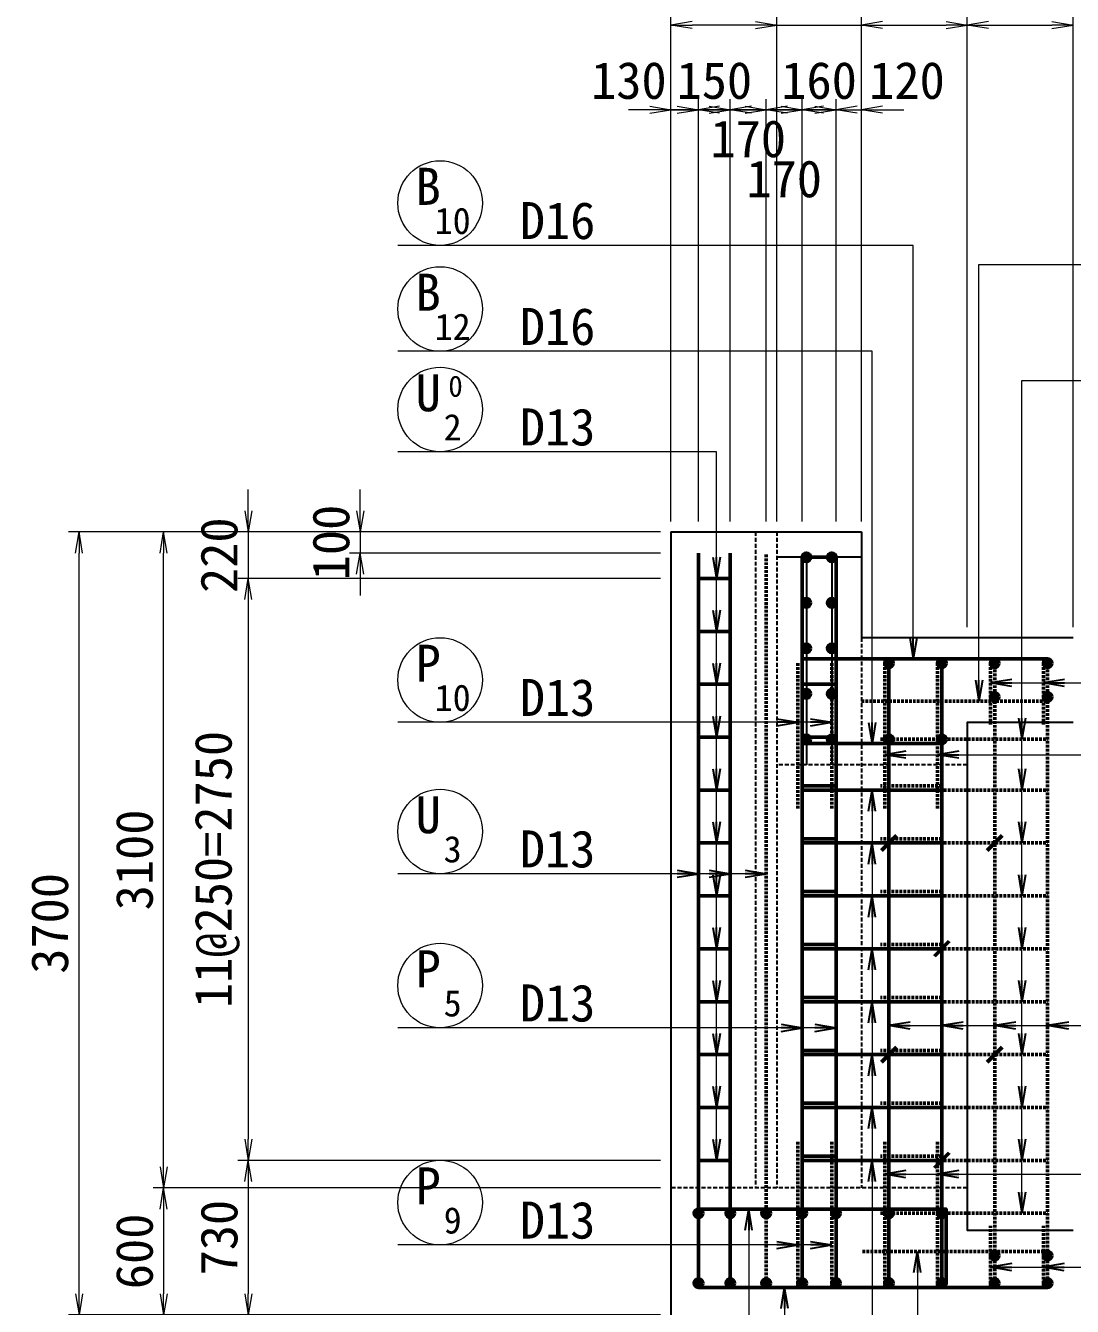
# Model space of a CAD drawing. Header units: millimetres. Extents: x 169470 to 758170, y -17820 to 11880.
# Drawn here: x 531808 to 536755, y 741 to 6794 of the extents above; entities that cross this region are included whole.
import ezdxf
from ezdxf.enums import TextEntityAlignment as Align

# ---------------------------------------------------------------- set-up
doc = ezdxf.new("R2010")
doc.units = ezdxf.units.MM
doc.header["$LTSCALE"] = 50
doc.header["$PDSIZE"] = 300
doc.linetypes.add('DASHED2', pattern=[0.375, 0.25, -0.125])
doc.layers.get('Defpoints').update_dxf_attribs({"color": 151})
for name, color, linetype, lineweight in [('D-STR', 1, 'Continuous', 25), ('D-STR-DIM', 7, 'Continuous', 13), ('D-STR-HTXT', 7, 'Continuous', 13), ('D-STR-STR1', 2, 'Continuous', 50), ('D-STR-STR2', 6, 'Continuous', 50), ('D-STR-STR3', 4, 'Continuous', 50), ('D-STR-TXT', 7, 'Continuous', 13)]:
    doc.layers.add(name, color=color, linetype=linetype, lineweight=lineweight)
doc.styles.add('YOKO_GOTHIC', font='MS Gothic.ttf')
doc.dimstyles.new('S50', dxfattribs={"dimscale": 50, "dimtxt": 3.5, "dimasz": 2, "dimexe": 1, "dimexo": 1, "dimgap": 1, "dimtad": 1, "dimdec": 0, "dimzin": 1, "dimdsep": 46, "dimtxsty": 'YOKO_GOTHIC', "dimblk": 'OPEN', "dimcen": 0, "dimclrd": 256, "dimclre": 256, "dimclrt": 256, "dimaunit": 1, "dimadec": 3, "dimazin": 0, "dimtfac": 1, "dimtdec": 0, "dimtix": 1, "dimtmove": 2, "dimatfit": 3, "dimldrblk": 'OPEN', "dimfxl": 1, "dimlwd": -1, "dimlwe": -1, "dimarcsym": 2})

# ---------------------------------------------------------------- blocks, each defined once
blk = doc.blocks.new('B')
at = {"layer": 'D-STR-STR2', "lineweight": 50}
for radius in [20, 10]:
    blk.add_circle((5866.7, 22812.3), radius, dxfattribs=at)
blk = doc.blocks.new('_Open')
at = {"color": 0, "linetype": 'ByBlock', "lineweight": -2}
for p, q in [((-1, 0.167), (0, 0)), ((-1, -0.167), (0, 0)), ((0, 0), (-1, 0))]:
    blk.add_line(p, q, dxfattribs=at)
blk = doc.blocks.new('*D2938')
at = {"layer": 'D-STR-DIM', "ltscale": 1500, "transparency": 16777216}
for p, q in [((533389.5, 4501), (533389.5, 4601)), ((534808.1, 4401), (533339.5, 4401)), ((533389.5, 4401), (533389.5, 4301)), ((534808.1, 4301), (533339.5, 4301)), ((533389.5, 4201), (533389.5, 4101))]:
    blk.add_line(p, q, dxfattribs=at)
at = {"layer": 'Defpoints', "color": 0, "ltscale": 1500, "transparency": 16777216}
for p in [(534858.1, 4401), (533389.5, 4301), (534858.1, 4301)]:
    blk.add_point(p, dxfattribs=at)
at = {"layer": 'D-STR-DIM', "ltscale": 1500, "transparency": 16777216, "xscale": 100, "yscale": 100, "zscale": 100}
for p, rotation in [((533389.5, 4401), 270), ((533389.5, 4301), 90)]:
    blk.add_blockref('_Open', p, dxfattribs=dict(at, rotation=rotation))
at = {"layer": 'D-STR-DIM', "ltscale": 1500, "transparency": 16777216, "insert": (533252, 4351), "char_height": 175, "attachment_point": 5, "rotation": 90, "style": 'YOKO_GOTHIC'}
blk.add_mtext('100', dxfattribs=at)
blk = doc.blocks.new('*D2939')
at = {"layer": 'D-STR-DIM', "ltscale": 1500, "transparency": 16777216}
for p, q in [((532860.7, 4501), (532860.7, 4601)), ((534808.1, 4401), (532810.7, 4401)), ((532860.7, 4401), (532860.7, 4181)), ((534808.1, 4181), (532810.7, 4181)), ((532860.7, 4081), (532860.7, 3981))]:
    blk.add_line(p, q, dxfattribs=at)
at = {"layer": 'Defpoints', "color": 0, "ltscale": 1500, "transparency": 16777216}
for p in [(534858.1, 4401), (532860.7, 4181), (534858.1, 4181)]:
    blk.add_point(p, dxfattribs=at)
at = {"layer": 'D-STR-DIM', "ltscale": 1500, "transparency": 16777216, "xscale": 100, "yscale": 100, "zscale": 100}
for p, rotation in [((532860.7, 4401), 270), ((532860.7, 4181), 90)]:
    blk.add_blockref('_Open', p, dxfattribs=dict(at, rotation=rotation))
at = {"layer": 'D-STR-DIM', "ltscale": 1500, "transparency": 16777216, "insert": (532723.2, 4291), "char_height": 175, "attachment_point": 5, "rotation": 90, "style": 'YOKO_GOTHIC'}
blk.add_mtext('220', dxfattribs=at)
blk = doc.blocks.new('*D2940')
at = {"layer": 'D-STR-DIM', "ltscale": 1500, "transparency": 16777216}
for p, q in [((534808.1, 4181), (532810.7, 4181)), ((532860.7, 4081), (532860.7, 1531)), ((534808.1, 1431), (532810.7, 1431))]:
    blk.add_line(p, q, dxfattribs=at)
at = {"layer": 'Defpoints', "color": 0, "ltscale": 1500, "transparency": 16777216}
for p in [(534858.1, 4181), (532860.7, 1431), (534858.1, 1431)]:
    blk.add_point(p, dxfattribs=at)
at = {"layer": 'D-STR-DIM', "ltscale": 1500, "transparency": 16777216, "xscale": 100, "yscale": 100, "zscale": 100}
for p, rotation in [((532860.7, 4181), 90), ((532860.7, 1431), 270)]:
    blk.add_blockref('_Open', p, dxfattribs=dict(at, rotation=rotation))
at = {"layer": 'D-STR-DIM', "ltscale": 1500, "transparency": 16777216, "insert": (532713.9, 2806), "char_height": 175, "attachment_point": 5, "rotation": 90, "style": 'YOKO_GOTHIC'}
blk.add_mtext('11@250=2750', dxfattribs=at)
blk = doc.blocks.new('*D2941')
at = {"layer": 'D-STR-DIM', "ltscale": 1500, "transparency": 16777216}
for p, q in [((534808.1, 1431), (532810.7, 1431)), ((532860.7, 1331), (532860.7, 801)), ((534808.1, 701), (532810.7, 701))]:
    blk.add_line(p, q, dxfattribs=at)
at = {"layer": 'Defpoints', "color": 0, "ltscale": 1500, "transparency": 16777216}
for p in [(534858.1, 1431), (532860.7, 701), (534858.1, 701)]:
    blk.add_point(p, dxfattribs=at)
at = {"layer": 'D-STR-DIM', "ltscale": 1500, "transparency": 16777216, "xscale": 100, "yscale": 100, "zscale": 100}
for p, rotation in [((532860.7, 1431), 90), ((532860.7, 701), 270)]:
    blk.add_blockref('_Open', p, dxfattribs=dict(at, rotation=rotation))
at = {"layer": 'D-STR-DIM', "ltscale": 1500, "transparency": 16777216, "insert": (532723.2, 1066), "char_height": 175, "attachment_point": 5, "rotation": 90, "style": 'YOKO_GOTHIC'}
blk.add_mtext('730', dxfattribs=at)
blk = doc.blocks.new('*D2942')
at = {"layer": 'D-STR-DIM', "ltscale": 1500, "transparency": 16777216}
for p, q in [((534808.1, 4401), (532410.7, 4401)), ((532460.7, 1401), (532460.7, 4301)), ((534808.1, 1301), (532410.7, 1301))]:
    blk.add_line(p, q, dxfattribs=at)
at = {"layer": 'Defpoints', "color": 0, "ltscale": 1500, "transparency": 16777216}
for p in [(532460.7, 4401), (534858.1, 4401), (534858.1, 1301)]:
    blk.add_point(p, dxfattribs=at)
at = {"layer": 'D-STR-DIM', "ltscale": 1500, "transparency": 16777216, "xscale": 100, "yscale": 100, "zscale": 100}
for p, rotation in [((532460.7, 4401), 90), ((532460.7, 1301), 270)]:
    blk.add_blockref('_Open', p, dxfattribs=dict(at, rotation=rotation))
at = {"layer": 'D-STR-DIM', "ltscale": 1500, "transparency": 16777216, "insert": (532323.2, 2851), "char_height": 175, "attachment_point": 5, "rotation": 90, "style": 'YOKO_GOTHIC'}
blk.add_mtext('3100', dxfattribs=at)
blk = doc.blocks.new('*D2943')
at = {"layer": 'D-STR-DIM', "ltscale": 1500, "transparency": 16777216}
for p, q in [((534808.1, 1301), (532410.7, 1301)), ((532460.7, 1201), (532460.7, 801)), ((534808.1, 701), (532410.7, 701))]:
    blk.add_line(p, q, dxfattribs=at)
at = {"layer": 'Defpoints', "color": 0, "ltscale": 1500, "transparency": 16777216}
for p in [(534858.1, 1301), (532460.7, 701), (534858.1, 701)]:
    blk.add_point(p, dxfattribs=at)
at = {"layer": 'D-STR-DIM', "ltscale": 1500, "transparency": 16777216, "xscale": 100, "yscale": 100, "zscale": 100}
for p, rotation in [((532460.7, 1301), 90), ((532460.7, 701), 270)]:
    blk.add_blockref('_Open', p, dxfattribs=dict(at, rotation=rotation))
at = {"layer": 'D-STR-DIM', "ltscale": 1500, "transparency": 16777216, "insert": (532323.2, 1001), "char_height": 175, "attachment_point": 5, "rotation": 90, "style": 'YOKO_GOTHIC'}
blk.add_mtext('600', dxfattribs=at)
blk = doc.blocks.new('*D2944')
at = {"layer": 'D-STR-DIM', "ltscale": 1500, "transparency": 16777216}
for p, q in [((534808.1, 4401), (532010.7, 4401)), ((532060.7, 801), (532060.7, 4301)), ((534808.1, 701), (532010.7, 701))]:
    blk.add_line(p, q, dxfattribs=at)
at = {"layer": 'Defpoints', "color": 0, "ltscale": 1500, "transparency": 16777216}
for p in [(532060.7, 4401), (534858.1, 4401), (534858.1, 701)]:
    blk.add_point(p, dxfattribs=at)
at = {"layer": 'D-STR-DIM', "ltscale": 1500, "transparency": 16777216, "xscale": 100, "yscale": 100, "zscale": 100}
for p, rotation in [((532060.7, 4401), 90), ((532060.7, 701), 270)]:
    blk.add_blockref('_Open', p, dxfattribs=dict(at, rotation=rotation))
at = {"layer": 'D-STR-DIM', "ltscale": 1500, "transparency": 16777216, "insert": (531923.2, 2551), "char_height": 175, "attachment_point": 5, "rotation": 90, "style": 'YOKO_GOTHIC'}
blk.add_mtext('3700', dxfattribs=at)
blk = doc.blocks.new('*D2889')
at = {"layer": 'D-STR-DIM', "ltscale": 1500, "transparency": 16777216}
for p, q in [((534858.1, 4451), (534858.1, 6446.2)), ((534988.1, 4451), (534988.1, 6446.2)), ((534758.1, 6396.2), (534658.1, 6396.2)), ((534858.1, 6396.2), (534988.1, 6396.2)), ((535088.1, 6396.2), (535188.1, 6396.2))]:
    blk.add_line(p, q, dxfattribs=at)
at = {"layer": 'Defpoints', "color": 0, "ltscale": 1500, "transparency": 16777216}
for p in [(534988.1, 6396.2), (534858.1, 4401), (534988.1, 4401)]:
    blk.add_point(p, dxfattribs=at)
at = {"layer": 'D-STR-DIM', "ltscale": 1500, "transparency": 16777216, "xscale": 100, "yscale": 100, "zscale": 100}
blk.add_blockref('_Open', (534858.1, 6396.2), dxfattribs=at)
at = {"layer": 'D-STR-DIM', "ltscale": 1500, "transparency": 16777216, "xscale": 100, "yscale": 100, "zscale": 100, "rotation": 180}
blk.add_blockref('_Open', (534988.1, 6396.2), dxfattribs=at)
at = {"layer": 'D-STR-DIM', "ltscale": 1500, "transparency": 16777216, "insert": (534659.1, 6533.7), "char_height": 175, "attachment_point": 5, "style": 'YOKO_GOTHIC'}
blk.add_mtext('130', dxfattribs=at)
blk = doc.blocks.new('*D2890')
at = {"layer": 'D-STR-DIM', "ltscale": 1500, "transparency": 16777216}
for p, q in [((534988.1, 4451), (534988.1, 6446.2)), ((535138.1, 4451), (535138.1, 6446.2)), ((534888.1, 6396.2), (534788.1, 6396.2)), ((534988.1, 6396.2), (535138.1, 6396.2)), ((535238.1, 6396.2), (535338.1, 6396.2))]:
    blk.add_line(p, q, dxfattribs=at)
at = {"layer": 'Defpoints', "color": 0, "ltscale": 1500, "transparency": 16777216}
for p in [(535138.1, 6396.2), (534988.1, 4401), (535138.1, 4401)]:
    blk.add_point(p, dxfattribs=at)
at = {"layer": 'D-STR-DIM', "ltscale": 1500, "transparency": 16777216, "xscale": 100, "yscale": 100, "zscale": 100}
blk.add_blockref('_Open', (534988.1, 6396.2), dxfattribs=at)
at = {"layer": 'D-STR-DIM', "ltscale": 1500, "transparency": 16777216, "xscale": 100, "yscale": 100, "zscale": 100, "rotation": 180}
blk.add_blockref('_Open', (535138.1, 6396.2), dxfattribs=at)
at = {"layer": 'D-STR-DIM', "ltscale": 1500, "transparency": 16777216, "insert": (535063.1, 6533.7), "char_height": 175, "attachment_point": 5, "style": 'YOKO_GOTHIC'}
blk.add_mtext('150', dxfattribs=at)
blk = doc.blocks.new('*D2891')
at = {"layer": 'D-STR-DIM', "ltscale": 1500, "transparency": 16777216}
for p, q in [((535138.1, 4451), (535138.1, 6446.2)), ((535308.1, 4451), (535308.1, 6446.2)), ((535038.1, 6396.2), (534938.1, 6396.2)), ((535138.1, 6396.2), (535308.1, 6396.2)), ((535408.1, 6396.2), (535508.1, 6396.2))]:
    blk.add_line(p, q, dxfattribs=at)
at = {"layer": 'Defpoints', "color": 0, "ltscale": 1500, "transparency": 16777216}
for p in [(535308.1, 6396.2), (535138.1, 4401), (535308.1, 4401)]:
    blk.add_point(p, dxfattribs=at)
at = {"layer": 'D-STR-DIM', "ltscale": 1500, "transparency": 16777216, "xscale": 100, "yscale": 100, "zscale": 100}
blk.add_blockref('_Open', (535138.1, 6396.2), dxfattribs=at)
at = {"layer": 'D-STR-DIM', "ltscale": 1500, "transparency": 16777216, "xscale": 100, "yscale": 100, "zscale": 100, "rotation": 180}
blk.add_blockref('_Open', (535308.1, 6396.2), dxfattribs=at)
at = {"layer": 'D-STR-DIM', "ltscale": 1500, "transparency": 16777216, "insert": (535223.1, 6258.2), "char_height": 175, "attachment_point": 5, "style": 'YOKO_GOTHIC'}
blk.add_mtext('170', dxfattribs=at)
blk = doc.blocks.new('*D2892')
at = {"layer": 'D-STR-DIM', "ltscale": 1500, "transparency": 16777216}
for p, q in [((535308.1, 4451), (535308.1, 6446.2)), ((535478.1, 4451), (535478.1, 6446.2)), ((535208.1, 6396.2), (535108.1, 6396.2)), ((535308.1, 6396.2), (535478.1, 6396.2)), ((535578.1, 6396.2), (535678.1, 6396.2))]:
    blk.add_line(p, q, dxfattribs=at)
at = {"layer": 'Defpoints', "color": 0, "ltscale": 1500, "transparency": 16777216}
for p in [(535478.1, 6396.2), (535308.1, 4401), (535478.1, 4401)]:
    blk.add_point(p, dxfattribs=at)
at = {"layer": 'D-STR-DIM', "ltscale": 1500, "transparency": 16777216, "xscale": 100, "yscale": 100, "zscale": 100}
blk.add_blockref('_Open', (535308.1, 6396.2), dxfattribs=at)
at = {"layer": 'D-STR-DIM', "ltscale": 1500, "transparency": 16777216, "xscale": 100, "yscale": 100, "zscale": 100, "rotation": 180}
blk.add_blockref('_Open', (535478.1, 6396.2), dxfattribs=at)
at = {"layer": 'D-STR-DIM', "ltscale": 1500, "transparency": 16777216, "insert": (535393.1, 6068.6), "char_height": 175, "attachment_point": 5, "style": 'YOKO_GOTHIC'}
blk.add_mtext('170', dxfattribs=at)
blk = doc.blocks.new('*D2893')
at = {"layer": 'D-STR-DIM', "ltscale": 1500, "transparency": 16777216}
for p, q in [((535478.1, 4451), (535478.1, 6446.2)), ((535638.1, 4451), (535638.1, 6446.2)), ((535378.1, 6396.2), (535278.1, 6396.2)), ((535478.1, 6396.2), (535638.1, 6396.2)), ((535738.1, 6396.2), (535838.1, 6396.2))]:
    blk.add_line(p, q, dxfattribs=at)
at = {"layer": 'Defpoints', "color": 0, "ltscale": 1500, "transparency": 16777216}
for p in [(535638.1, 6396.2), (535478.1, 4401), (535638.1, 4401)]:
    blk.add_point(p, dxfattribs=at)
at = {"layer": 'D-STR-DIM', "ltscale": 1500, "transparency": 16777216, "xscale": 100, "yscale": 100, "zscale": 100}
blk.add_blockref('_Open', (535478.1, 6396.2), dxfattribs=at)
at = {"layer": 'D-STR-DIM', "ltscale": 1500, "transparency": 16777216, "xscale": 100, "yscale": 100, "zscale": 100, "rotation": 180}
blk.add_blockref('_Open', (535638.1, 6396.2), dxfattribs=at)
at = {"layer": 'D-STR-DIM', "ltscale": 1500, "transparency": 16777216, "insert": (535558.1, 6533.7), "char_height": 175, "attachment_point": 5, "style": 'YOKO_GOTHIC'}
blk.add_mtext('160', dxfattribs=at)
blk = doc.blocks.new('*D4481')
at = {"layer": 'D-STR-DIM', "ltscale": 1500, "transparency": 16777216}
for p, q in [((535638.1, 4451), (535638.1, 6446.2)), ((535758.1, 4451), (535758.1, 6446.2)), ((535538.1, 6396.2), (535438.1, 6396.2)), ((535638.1, 6396.2), (535758.1, 6396.2)), ((535858.1, 6396.2), (535958.1, 6396.2))]:
    blk.add_line(p, q, dxfattribs=at)
at = {"layer": 'Defpoints', "color": 0, "ltscale": 1500, "transparency": 16777216}
for p in [(535758.1, 6396.2), (535638.1, 4401), (535758.1, 4401)]:
    blk.add_point(p, dxfattribs=at)
at = {"layer": 'D-STR-DIM', "ltscale": 1500, "transparency": 16777216, "xscale": 100, "yscale": 100, "zscale": 100}
blk.add_blockref('_Open', (535638.1, 6396.2), dxfattribs=at)
at = {"layer": 'D-STR-DIM', "ltscale": 1500, "transparency": 16777216, "xscale": 100, "yscale": 100, "zscale": 100, "rotation": 180}
blk.add_blockref('_Open', (535758.1, 6396.2), dxfattribs=at)
at = {"layer": 'D-STR-DIM', "ltscale": 1500, "transparency": 16777216, "insert": (535973.5, 6533.7), "char_height": 175, "attachment_point": 5, "style": 'YOKO_GOTHIC'}
blk.add_mtext('120', dxfattribs=at)
blk = doc.blocks.new('*D2894')
at = {"layer": 'D-STR-DIM', "ltscale": 1500, "transparency": 16777216}
for p, q in [((535358.1, 4451), (535358.1, 6846.2)), ((535758.1, 4451), (535758.1, 6846.2)), ((535258.1, 6796.2), (535158.1, 6796.2)), ((535358.1, 6796.2), (535758.1, 6796.2)), ((535858.1, 6796.2), (535958.1, 6796.2))]:
    blk.add_line(p, q, dxfattribs=at)
at = {"layer": 'Defpoints', "color": 0, "ltscale": 1500, "transparency": 16777216}
for p in [(535758.1, 6796.2), (535358.1, 4401), (535758.1, 4401)]:
    blk.add_point(p, dxfattribs=at)
at = {"layer": 'D-STR-DIM', "ltscale": 1500, "transparency": 16777216, "xscale": 100, "yscale": 100, "zscale": 100}
blk.add_blockref('_Open', (535358.1, 6796.2), dxfattribs=at)
at = {"layer": 'D-STR-DIM', "ltscale": 1500, "transparency": 16777216, "xscale": 100, "yscale": 100, "zscale": 100, "rotation": 180}
blk.add_blockref('_Open', (535758.1, 6796.2), dxfattribs=at)
at = {"layer": 'D-STR-DIM', "ltscale": 1500, "transparency": 16777216, "insert": (535558.1, 6933.7), "char_height": 175, "attachment_point": 5, "style": 'YOKO_GOTHIC'}
blk.add_mtext('400', dxfattribs=at)
blk = doc.blocks.new('*D4482')
at = {"layer": 'D-STR-DIM', "ltscale": 1500, "transparency": 16777216}
for p, q in [((534858.1, 4451), (534858.1, 6846.2)), ((535358.1, 4451), (535358.1, 6846.2)), ((535258.1, 6796.2), (534958.1, 6796.2))]:
    blk.add_line(p, q, dxfattribs=at)
at = {"layer": 'Defpoints', "color": 0, "ltscale": 1500, "transparency": 16777216}
for p in [(534858.1, 6796.2), (534858.1, 4401), (535358.1, 4401)]:
    blk.add_point(p, dxfattribs=at)
at = {"layer": 'D-STR-DIM', "ltscale": 1500, "transparency": 16777216, "xscale": 100, "yscale": 100, "zscale": 100, "rotation": 180}
blk.add_blockref('_Open', (534858.1, 6796.2), dxfattribs=at)
at = {"layer": 'D-STR-DIM', "ltscale": 1500, "transparency": 16777216, "xscale": 100, "yscale": 100, "zscale": 100}
blk.add_blockref('_Open', (535358.1, 6796.2), dxfattribs=at)
at = {"layer": 'D-STR-DIM', "ltscale": 1500, "transparency": 16777216, "insert": (535108.1, 6933.7), "char_height": 175, "attachment_point": 5, "style": 'YOKO_GOTHIC'}
blk.add_mtext('500', dxfattribs=at)
blk = doc.blocks.new('*D2895')
at = {"layer": 'D-STR-DIM', "ltscale": 1500, "transparency": 16777216}
for p, q in [((535758.1, 4451), (535758.1, 6846.2)), ((536258.1, 3951), (536258.1, 6846.2)), ((535858.1, 6796.2), (536158.1, 6796.2))]:
    blk.add_line(p, q, dxfattribs=at)
at = {"layer": 'Defpoints', "color": 0, "ltscale": 1500, "transparency": 16777216}
for p in [(536258.1, 6796.2), (535758.1, 4401), (536258.1, 3901)]:
    blk.add_point(p, dxfattribs=at)
at = {"layer": 'D-STR-DIM', "ltscale": 1500, "transparency": 16777216, "xscale": 100, "yscale": 100, "zscale": 100, "rotation": 180}
blk.add_blockref('_Open', (535758.1, 6796.2), dxfattribs=at)
at = {"layer": 'D-STR-DIM', "ltscale": 1500, "transparency": 16777216, "xscale": 100, "yscale": 100, "zscale": 100}
blk.add_blockref('_Open', (536258.1, 6796.2), dxfattribs=at)
at = {"layer": 'D-STR-DIM', "ltscale": 1500, "transparency": 16777216, "insert": (536008.1, 6933.7), "char_height": 175, "attachment_point": 5, "style": 'YOKO_GOTHIC'}
blk.add_mtext('500', dxfattribs=at)
blk = doc.blocks.new('*D2896')
at = {"layer": 'D-STR-DIM', "ltscale": 1500, "transparency": 16777216}
for p, q in [((534858.1, 4451), (534858.1, 7246.2)), ((536758.1, 3951), (536758.1, 7246.2)), ((534958.1, 7196.2), (536658.1, 7196.2))]:
    blk.add_line(p, q, dxfattribs=at)
at = {"layer": 'Defpoints', "color": 0, "ltscale": 1500, "transparency": 16777216}
for p in [(536758.1, 7196.2), (534858.1, 4401), (536758.1, 3901)]:
    blk.add_point(p, dxfattribs=at)
at = {"layer": 'D-STR-DIM', "ltscale": 1500, "transparency": 16777216, "xscale": 100, "yscale": 100, "zscale": 100, "rotation": 180}
blk.add_blockref('_Open', (534858.1, 7196.2), dxfattribs=at)
at = {"layer": 'D-STR-DIM', "ltscale": 1500, "transparency": 16777216, "xscale": 100, "yscale": 100, "zscale": 100}
blk.add_blockref('_Open', (536758.1, 7196.2), dxfattribs=at)
at = {"layer": 'D-STR-DIM', "ltscale": 1500, "transparency": 16777216, "insert": (535808.1, 7333.7), "char_height": 175, "attachment_point": 5, "style": 'YOKO_GOTHIC'}
blk.add_mtext('1900', dxfattribs=at)
blk = doc.blocks.new('*D2667')
at = {"layer": 'D-STR-DIM', "ltscale": 1500, "transparency": 16777216}
for p, q in [((536258.1, 3951), (536258.1, 6846.2)), ((536758.1, 3951), (536758.1, 6846.2)), ((536358.1, 6796.2), (536658.1, 6796.2))]:
    blk.add_line(p, q, dxfattribs=at)
at = {"layer": 'Defpoints', "color": 0, "ltscale": 1500, "transparency": 16777216}
for p in [(536758.1, 6796.2), (536258.1, 3901), (536758.1, 3901)]:
    blk.add_point(p, dxfattribs=at)
at = {"layer": 'D-STR-DIM', "ltscale": 1500, "transparency": 16777216, "xscale": 100, "yscale": 100, "zscale": 100, "rotation": 180}
blk.add_blockref('_Open', (536258.1, 6796.2), dxfattribs=at)
at = {"layer": 'D-STR-DIM', "ltscale": 1500, "transparency": 16777216, "xscale": 100, "yscale": 100, "zscale": 100}
blk.add_blockref('_Open', (536758.1, 6796.2), dxfattribs=at)
at = {"layer": 'D-STR-DIM', "ltscale": 1500, "transparency": 16777216, "insert": (536508.1, 6933.7), "char_height": 175, "attachment_point": 5, "style": 'YOKO_GOTHIC'}
blk.add_mtext('500', dxfattribs=at)

msp = doc.modelspace()

# ---------------------------------------------------------------- linework, layer by layer
at = {"layer": 'D-STR'}
for p, q in [((534858.08, 4401.01), (535758.08, 4401.01)), ((534858.08, 4401.01), (534858.08, 701.01)), ((535758.08, 4401.01), (535758.08, 3901.01)), ((536758.08, 3901.01), (535758.08, 3901.01))]:
    msp.add_line(p, q, dxfattribs=at)
at = {"layer": 'D-STR', "linetype": 'DASHED2', "ltscale": 1.5}
for p, q in [((535258.08, 4401.01), (535258.08, 1301.01)), ((535358.08, 4401.01), (535358.08, 1301.01)), ((535758.08, 3901.01), (535758.08, 1301.01)), ((536258.08, 3301.01), (535358.08, 3301.01)), ((536258.08, 1301.01), (534858.08, 1301.01))]:
    msp.add_line(p, q, dxfattribs=at)
at = {"layer": 'D-STR'}
msp.add_lwpolyline([(536758.08, 3501.01), (536258.08, 3501.01), (536258.08, 1101.01), (536758.08, 1101.01)], dxfattribs=at)
at = {"layer": 'D-STR-HTXT'}
for centre in [(533767.11, 5955.12), (533767.11, 5454.59), (533767.11, 4979.67), (533767.11, 3701.29), (533767.11, 2985.47), (533767.11, 2257.36), (533767.11, 1231.31)]:
    msp.add_circle(centre, 200, dxfattribs=at)
at = {"layer": 'D-STR-STR1'}
for p, q in [((534988.08, 851.01), (534988.08, 4301.01)), ((535138.08, 851.01), (535138.08, 4301.01)), ((535478.08, 851.01), (535478.08, 4281.01)), ((535478.08, 4281.01), (535638.08, 4281.01)), ((535638.08, 851.01), (535638.08, 4281.01)), ((534988.08, 4181.01), (535138.08, 4181.01)), ((534988.08, 3931.01), (535138.08, 3931.01)), ((535478.08, 3801.01), (536638.08, 3801.01)), ((535888.08, 851.01), (535888.08, 3781.01)), ((536138.08, 851.01), (536138.08, 3781.01)), ((534988.08, 3681.01), (535138.08, 3681.01)), ((535478.08, 3681.01), (535638.08, 3681.01)), ((534988.08, 3431.01), (535138.08, 3431.01)), ((535478.08, 3431.01), (535638.08, 3431.01)), ((536138.08, 3401.01), (535478.08, 3401.01)), ((534988.08, 3181.01), (535138.08, 3181.01)), ((535478.08, 3201.01), (535638.08, 3201.01)), ((536138.08, 3181.01), (535478.08, 3181.01)), ((534988.08, 2931.01), (535138.08, 2931.01)), ((535478.08, 2951.01), (535638.08, 2951.01)), ((536138.08, 2931.01), (535478.08, 2931.01)), ((534988.08, 2681.01), (535138.08, 2681.01)), ((535478.08, 2701.01), (535638.08, 2701.01)), ((536138.08, 2681.01), (535478.08, 2681.01)), ((534988.08, 2431.01), (535138.08, 2431.01)), ((535478.08, 2451.01), (535638.08, 2451.01)), ((536138.08, 2431.01), (535478.08, 2431.01)), ((534988.08, 2181.01), (535138.08, 2181.01)), ((535478.08, 2201.01), (535638.08, 2201.01)), ((536138.08, 2181.01), (535478.08, 2181.01)), ((535478.08, 1951.01), (535638.08, 1951.01)), ((534988.08, 1931.01), (535138.08, 1931.01)), ((536138.08, 1931.01), (535478.08, 1931.01)), ((535478.08, 1701.01), (535638.08, 1701.01)), ((534988.08, 1681.01), (535138.08, 1681.01)), ((536138.08, 1681.01), (535478.08, 1681.01)), ((534988.08, 1431.01), (535138.08, 1431.01)), ((535478.08, 1451.01), (535638.08, 1451.01)), ((536138.08, 1431.01), (535478.08, 1431.01)), ((536638.08, 831.01), (534988.08, 831.01))]:
    msp.add_line(p, q, dxfattribs=at)
at = {"layer": 'D-STR-STR1', "linetype": 'DASHED2'}
for p, q in [((535308.08, 851.01), (535308.08, 4301.01)), ((536388.08, 851.01), (536388.08, 3781.01)), ((536638.08, 851.01), (536638.08, 3781.01)), ((535758.08, 3601.01), (536638.08, 3601.01)), ((535848.08, 3421.01), (536638.08, 3421.01)), ((536138.08, 3201.01), (535848.08, 3201.01)), ((535848.08, 3181.01), (536638.08, 3181.01)), ((536138.08, 2951.01), (535848.08, 2951.01)), ((535848.08, 2931.01), (536638.08, 2931.01)), ((536138.08, 2701.01), (535848.08, 2701.01)), ((535848.08, 2681.01), (536638.08, 2681.01)), ((536138.08, 2451.01), (535848.08, 2451.01)), ((535848.08, 2431.01), (536638.08, 2431.01)), ((536138.08, 2201.01), (535848.08, 2201.01)), ((535848.08, 2181.01), (536638.08, 2181.01)), ((536138.08, 1951.01), (535848.08, 1951.01)), ((535848.08, 1931.01), (536638.08, 1931.01)), ((536138.08, 1701.01), (535848.08, 1701.01)), ((535848.08, 1681.01), (536638.08, 1681.01)), ((536138.08, 1451.01), (535848.08, 1451.01)), ((535848.08, 1431.01), (536638.08, 1431.01)), ((535848.08, 1181.01), (536638.08, 1181.01)), ((536638.08, 1001.01), (535758.08, 1001.01))]:
    msp.add_line(p, q, dxfattribs=at)
at = {"layer": 'D-STR-STR1'}
msp.add_lwpolyline([(536158.08, 851.01), (536158.08, 1201.01), (534988.08, 1201.01)], dxfattribs=at)
at = {"layer": 'D-STR-STR3', "linetype": 'DASHED2'}
for p, q in [((535458.08, 3781.01), (535458.08, 3091.01)), ((535618.08, 3781.01), (535618.08, 3091.01)), ((535868.08, 3781.01), (535868.08, 3091.01)), ((536118.08, 3781.01), (536118.08, 3091.01)), ((536368.08, 3781.01), (536368.08, 3491.01)), ((536618.08, 3781.01), (536618.08, 3491.01)), ((535458.08, 831.01), (535458.08, 1521.01)), ((535618.08, 831.01), (535618.08, 1521.01)), ((535868.08, 831.01), (535868.08, 1521.01)), ((536118.08, 831.01), (536118.08, 1521.01)), ((536368.08, 831.01), (536368.08, 1121.01)), ((536618.08, 831.01), (536618.08, 1121.01))]:
    msp.add_line(p, q, dxfattribs=at)
at = {"layer": 'D-STR-STR3'}
for p, q in [((535852.72, 2895.66), (535923.43, 2966.37)), ((536352.72, 2895.66), (536423.43, 2966.37)), ((536102.72, 2395.66), (536173.43, 2466.37)), ((535852.72, 1895.66), (535923.43, 1966.37)), ((536352.72, 1895.66), (536423.43, 1966.37)), ((536102.72, 1395.66), (536173.43, 1466.37))]:
    msp.add_line(p, q, dxfattribs=at)
at = {"layer": 'Defpoints'}
for p, q in [((535758.08, 4281.01), (535358.08, 4281.01)), ((535498.08, 4281.01), (535498.08, 3301.01)), ((535618.08, 4281.01), (535618.08, 3301.01))]:
    msp.add_line(p, q, dxfattribs=at)

# ---------------------------------------------------------------- block references
at = {"layer": 'D-STR-STR2'}
for p in [(529631.43, -18531.26), (529751.43, -18531.26), (529631.43, -18746.26), (529751.43, -18746.26), (529631.43, -18961.26), (529751.43, -18961.26), (530021.43, -19031.26), (530271.43, -19031.26), (530521.43, -19031.26), (530771.43, -19031.26), (529631.43, -19176.26), (529751.43, -19176.26), (530521.43, -19191.26), (530771.43, -19191.26), (529631.43, -19391.26), (529751.43, -19391.26), (530021.43, -19391.26), (530271.43, -19391.26), (529121.43, -21631.26), (529271.43, -21631.26), (529441.43, -21631.26), (529611.43, -21631.26), (529771.43, -21631.26), (530021.43, -21631.26), (530271.43, -21631.26), (530521.43, -21831.26), (530771.43, -21831.26), (529121.43, -21961.26), (529271.43, -21961.26), (529441.43, -21961.26), (529611.43, -21961.26), (529771.43, -21961.26), (530021.43, -21961.26), (530271.43, -21961.26), (530521.43, -21961.26), (530771.43, -21961.26)]:
    msp.add_blockref('B', p, dxfattribs=at)

# ---------------------------------------------------------------- texts
at = {"layer": 'D-STR-TXT', "style": 'YOKO_GOTHIC'}
for s, height, p in [('B', 175, (533710.84, 5946.8)), ('10', 125, (533826.5, 5809)), ('B', 175, (533710.84, 5446.28)), ('12', 125, (533826.5, 5308.47)), ('U', 175, (533710.84, 4971.35)), ('0', 100, (533840.07, 5039.92)), ('2', 125, (533826.5, 4833.55)), ('P', 175, (533710.84, 3692.97)), ('10', 125, (533826.5, 3555.17)), ('U', 175, (533710.84, 2977.15)), ('3', 125, (533826.5, 2839.35)), ('P', 175, (533710.84, 2249.05)), ('5', 125, (533826.5, 2111.24)), ('P', 175, (533710.84, 1223)), ('9', 125, (533826.5, 1085.19))]:
    msp.add_text(s, height=height, dxfattribs=at).set_placement(p, align=Align.CENTER)
for s, p in [('D16', (534143.63, 5785.12)), ('D16', (534143.63, 5284.59)), ('D13', (534143.63, 4809.67)), ('D13', (534143.63, 3531.29)), ('D13', (534143.63, 2815.47)), ('D13', (534143.63, 2087.36)), ('D13', (534143.63, 1061.31))]:
    msp.add_text(s, height=175, dxfattribs=at).set_placement(p)

# ---------------------------------------------------------------- dimensions: what is measured, and where the dimension line sits
at = {"layer": 'D-STR-DIM', "ltscale": 1500}
for base, p1, p2, picture, middle in [((536758.08, 7196.25), (534858.08, 4401.01), (536758.08, 3901.01), '*D2896', (535808.08, 7333.75)), ((534858.08, 6796.25), (535358.08, 4401.01), (534858.08, 4401.01), '*D4482', (535108.08, 6933.75)), ((535758.08, 6796.25), (535358.08, 4401.01), (535758.08, 4401.01), '*D2894', (535558.08, 6933.75)), ((536258.08, 6796.25), (535758.08, 4401.01), (536258.08, 3901.01), '*D2895', (536008.08, 6933.75)), ((536758.08, 6796.25), (536258.08, 3901.01), (536758.08, 3901.01), '*D2667', (536508.08, 6933.75)), ((535138.08, 6396.25), (534988.08, 4401.01), (535138.08, 4401.01), '*D2890', (535063.08, 6533.75)), ((535638.08, 6396.25), (535478.08, 4401.01), (535638.08, 4401.01), '*D2893', (535558.08, 6533.75))]:
    dim = msp.add_linear_dim(base=base, p1=p1, p2=p2, dimstyle='S50', dxfattribs=at)
    dim.commit()
    dim.dimension.update_dxf_attribs({"geometry": picture, "text_midpoint": middle})
for base, p1, p2, picture, middle in [((534988.08, 6396.25), (534858.08, 4401.01), (534988.08, 4401.01), '*D2889', (534659.12, 6533.75)), ((535758.08, 6396.25), (535638.08, 4401.01), (535758.08, 4401.01), '*D4481', (535973.47, 6533.75)), ((535308.08, 6396.25), (535138.08, 4401.01), (535308.08, 4401.01), '*D2891', (535223.08, 6258.24)), ((535478.08, 6396.25), (535308.08, 4401.01), (535478.08, 4401.01), '*D2892', (535393.08, 6068.57))]:
    dim = msp.add_linear_dim(base=base, p1=p1, p2=p2, dimstyle='S50', dxfattribs=at)
    dim.commit()
    dim.dimension.update_dxf_attribs({"geometry": picture, "text_midpoint": middle, "dimtype": 160})
for base, p1, p2, picture, middle in [((532860.74, 4181.01), (534858.08, 4401.01), (534858.08, 4181.01), '*D2939', (532723.24, 4291.01)), ((533389.51, 4301.01), (534858.08, 4401.01), (534858.08, 4301.01), '*D2938', (533252.01, 4351.01)), ((532060.74, 4401.01), (534858.08, 701.01), (534858.08, 4401.01), '*D2944', (531923.24, 2551.01)), ((532460.74, 4401.01), (534858.08, 1301.01), (534858.08, 4401.01), '*D2942', (532323.24, 2851.01)), ((532860.74, 701.01), (534858.08, 1431.01), (534858.08, 701.01), '*D2941', (532723.24, 1066.01)), ((532460.74, 701.01), (534858.08, 1301.01), (534858.08, 701.01), '*D2943', (532323.24, 1001.01))]:
    dim = msp.add_linear_dim(base=base, p1=p1, p2=p2, angle=90, dimstyle='S50', dxfattribs=at)
    dim.commit()
    dim.dimension.update_dxf_attribs({"geometry": picture, "text_midpoint": middle})
dim = msp.add_linear_dim(base=(532860.74, 1431.01), p1=(534858.08, 4181.01), p2=(534858.08, 1431.01), angle=90, text='11@250=<>', dimstyle='S50', dxfattribs=at)
dim.commit()
dim.dimension.update_dxf_attribs({"geometry": '*D2940', "text_midpoint": (532713.92, 2806.01)})

# ---------------------------------------------------------------- leaders
at = {"layer": 'D-STR-HTXT'}
for points in [[(536002.99, 3801.01), (536002.99, 5755.12), (533567.11, 5755.12)], [(536313.63, 3601.01), (536313.63, 5664.18), (537936.77, 5664.18)], [(536516.43, 1181.01), (536516.43, 5116.04), (537869.08, 5116.04)], [(535073.08, 1431.01), (535073.08, 4779.67), (533567.11, 4779.67)], [(535073.08, 4181.01), (535073.08, 4549.5)], [(536368.08, 3687.11), (537007.24, 3687.11), (537007.24, 4592.21)], [(535073.08, 3931.01), (535073.08, 4299.5)], [(535868.08, 3348.3), (537252.98, 3348.3), (537252.98, 4071.54)], [(535073.08, 3681.01), (535073.08, 4049.5)], [(535073.08, 3431.01), (535073.08, 3799.5)], [(536516.43, 3421.01), (536516.43, 3797.67)], [(536618.08, 3687.11), (536858.68, 3687.11)], [(535618.08, 3501.29), (533567.11, 3501.29)], [(535073.08, 3181.01), (535073.08, 3549.5)], [(535458.08, 3501.29), (535171.9, 3501.29)], [(536516.43, 3181.01), (536516.43, 3557.67)], [(536118.08, 3348.3), (536345.03, 3348.3)], [(535073.08, 2931.01), (535073.08, 3299.5)], [(536516.43, 2931.01), (536516.43, 3307.67)], [(535808.08, 3181.01), (535808.08, -792.56), (537873.95, -792.56)], [(535073.08, 2681.01), (535073.08, 3049.5)], [(536516.43, 2681.01), (536516.43, 3057.67)], [(535808.08, 2931.01), (535808.08, 2618.93)], [(535308.08, 2785.47), (533567.11, 2785.47)], [(534988.08, 2785.47), (534488.49, 2785.47)], [(535138.08, 2785.47), (534533.25, 2785.47)], [(535073.08, 2431.01), (535073.08, 2799.5)], [(536516.43, 2431.01), (536516.43, 2807.67)], [(535808.08, 2681.01), (535808.08, 2368.93)], [(535073.08, 2181.01), (535073.08, 2549.5)], [(536516.43, 2181.01), (536516.43, 2557.67)], [(535808.08, 2431.01), (535808.08, 2118.93)], [(536516.43, 1931.01), (536516.43, 2307.67)], [(535073.08, 1931.01), (535073.08, 2299.5)], [(535808.08, 2181.01), (535808.08, 1868.93)], [(535638.08, 2057.36), (533567.11, 2057.36)], [(535478.08, 2057.36), (534955.99, 2057.36)], [(535888.08, 2068), (537869.08, 2068)], [(536138.08, 2068), (536501.86, 2068)], [(536388.08, 2068), (536751.86, 2068)], [(536638.08, 2068), (537102.6, 2068)], [(535073.08, 1681.01), (535073.08, 2049.5)], [(536516.43, 1681.01), (536516.43, 2057.67)], [(535808.08, 1931.01), (535808.08, 1618.93)], [(536516.43, 1431.01), (536516.43, 1807.67)], [(535808.08, 1681.01), (535808.08, 1368.93)], [(535808.08, 1431.01), (535808.08, 1118.93)], [(535868.08, 1365.96), (537875.61, 1365.96)], [(536118.08, 1365.96), (536450.16, 1365.96)], [(535225.7, 1201.01), (535225.7, 86.25), (533567.11, 86.25)], [(535618.08, 1031.31), (533567.11, 1031.31)], [(535458.08, 1031.31), (535049.6, 1031.31)], [(536022.29, 1001.01), (536022.29, -300.61), (537873.95, -300.61)], [(536368.08, 926.44), (536864.48, 926.44), (536864.48, 274.25)], [(536616.28, 926.44), (536864.48, 926.44)], [(535394.75, 831.01), (535394.75, -542.86), (533737.59, -542.86)]]:
    msp.add_leader(points, dimstyle='S50', dxfattribs=at)
msp.add_leader([(535808.08, 3401.01), (535808.08, 5254.59), (533567.11, 5254.59)], dimstyle='S50', override={"dimgap": 1, "dimtad": 0}, dxfattribs=at)

doc.saveas('drawing.dxf')
